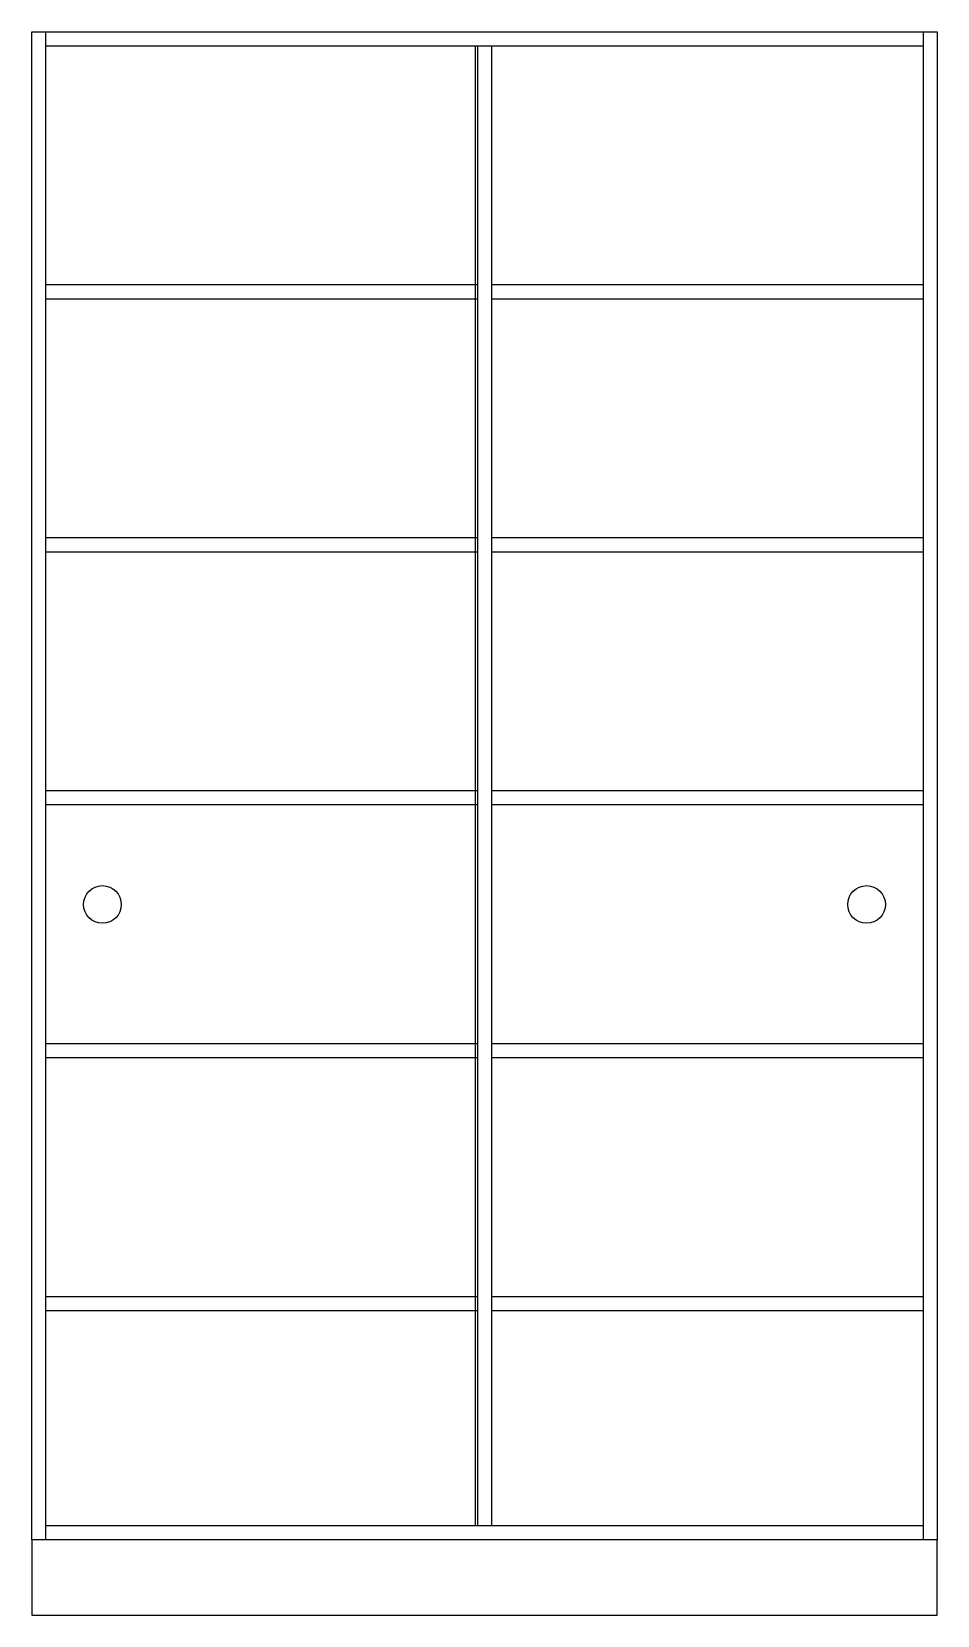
# Model space of a CAD drawing. Extents: x 0 to 48, y 0 to 84.
import ezdxf

# ---------------------------------------------------------------- set-up
doc = ezdxf.new("R2010")
doc.units = 0
doc.header["$LTSCALE"] = 3
doc.linetypes.add('HIDDEN', pattern=[0])
doc.layers.get('0').update_dxf_attribs({"linetype": 'CONTINUOUS'})
doc.layers.add('HID', color=7, linetype='HIDDEN')

msp = doc.modelspace()

# ---------------------------------------------------------------- linework, layer by layer
at = {"color": 0}
for p, q in [((0, 84), (48, 84)), ((0, 4), (0, 84)), ((0.75, 4), (0.75, 84)), ((47.25, 84), (47.25, 4)), ((48, 84), (48, 4)), ((0.75, 83.25), (47.25, 83.25)), ((23.5, 83.25), (23.5, 4.75)), ((47.25, 4.75), (0.75, 4.75)), ((48, 4), (0, 4)), ((0, 4), (0, 0)), ((48, 0), (48, 4)), ((0, 0), (48, 0))]:
    msp.add_line(p, q, dxfattribs=at)
for centre in [(3.75, 37.705), (44.25, 37.705)]:
    msp.add_circle(centre, 1, dxfattribs=at)
at = {"layer": 'HID', "color": 0}
for p, q in [((23.625, 83.25), (23.625, 4.75)), ((24.375, 83.25), (24.375, 4.75)), ((0.75, 70.586), (23.625, 70.586)), ((24.375, 70.586), (47.25, 70.586)), ((0.75, 69.836), (23.625, 69.836)), ((24.375, 69.836), (47.25, 69.836)), ((0.75, 57.164), (23.625, 57.164)), ((24.375, 57.164), (47.25, 57.164)), ((0.75, 56.414), (23.625, 56.414)), ((24.375, 56.414), (47.25, 56.414)), ((0.75, 43.75), (23.625, 43.75)), ((24.375, 43.75), (47.25, 43.75)), ((0.75, 43), (23.625, 43)), ((24.375, 43), (47.25, 43)), ((0.75, 30.336), (23.625, 30.336)), ((24.375, 30.336), (47.25, 30.336)), ((0.75, 29.586), (23.625, 29.586)), ((24.375, 29.586), (47.25, 29.586)), ((0.75, 16.914), (23.625, 16.914)), ((24.375, 16.914), (47.25, 16.914)), ((0.75, 16.164), (23.625, 16.164)), ((24.375, 16.164), (47.25, 16.164))]:
    msp.add_line(p, q, dxfattribs=at)

doc.saveas('drawing.dxf')
